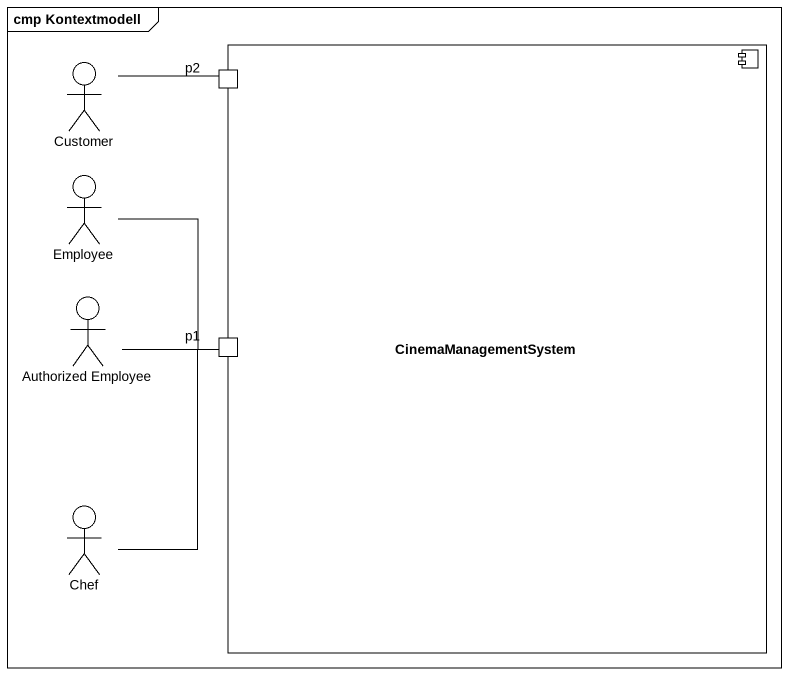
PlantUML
@startuml
mainframe cmp Kontextmodell
actor Customer
component CinemaManagementSystem {
  port p2
  port p1
}
actor Employee
actor "Authorized Employee" as Authorized_Employee
actor Chef
Customer -right- CinemaManagementSystem
Employee -right- CinemaManagementSystem
Authorized_Employee -right- CinemaManagementSystem
Chef -right- CinemaManagementSystem
@enduml
